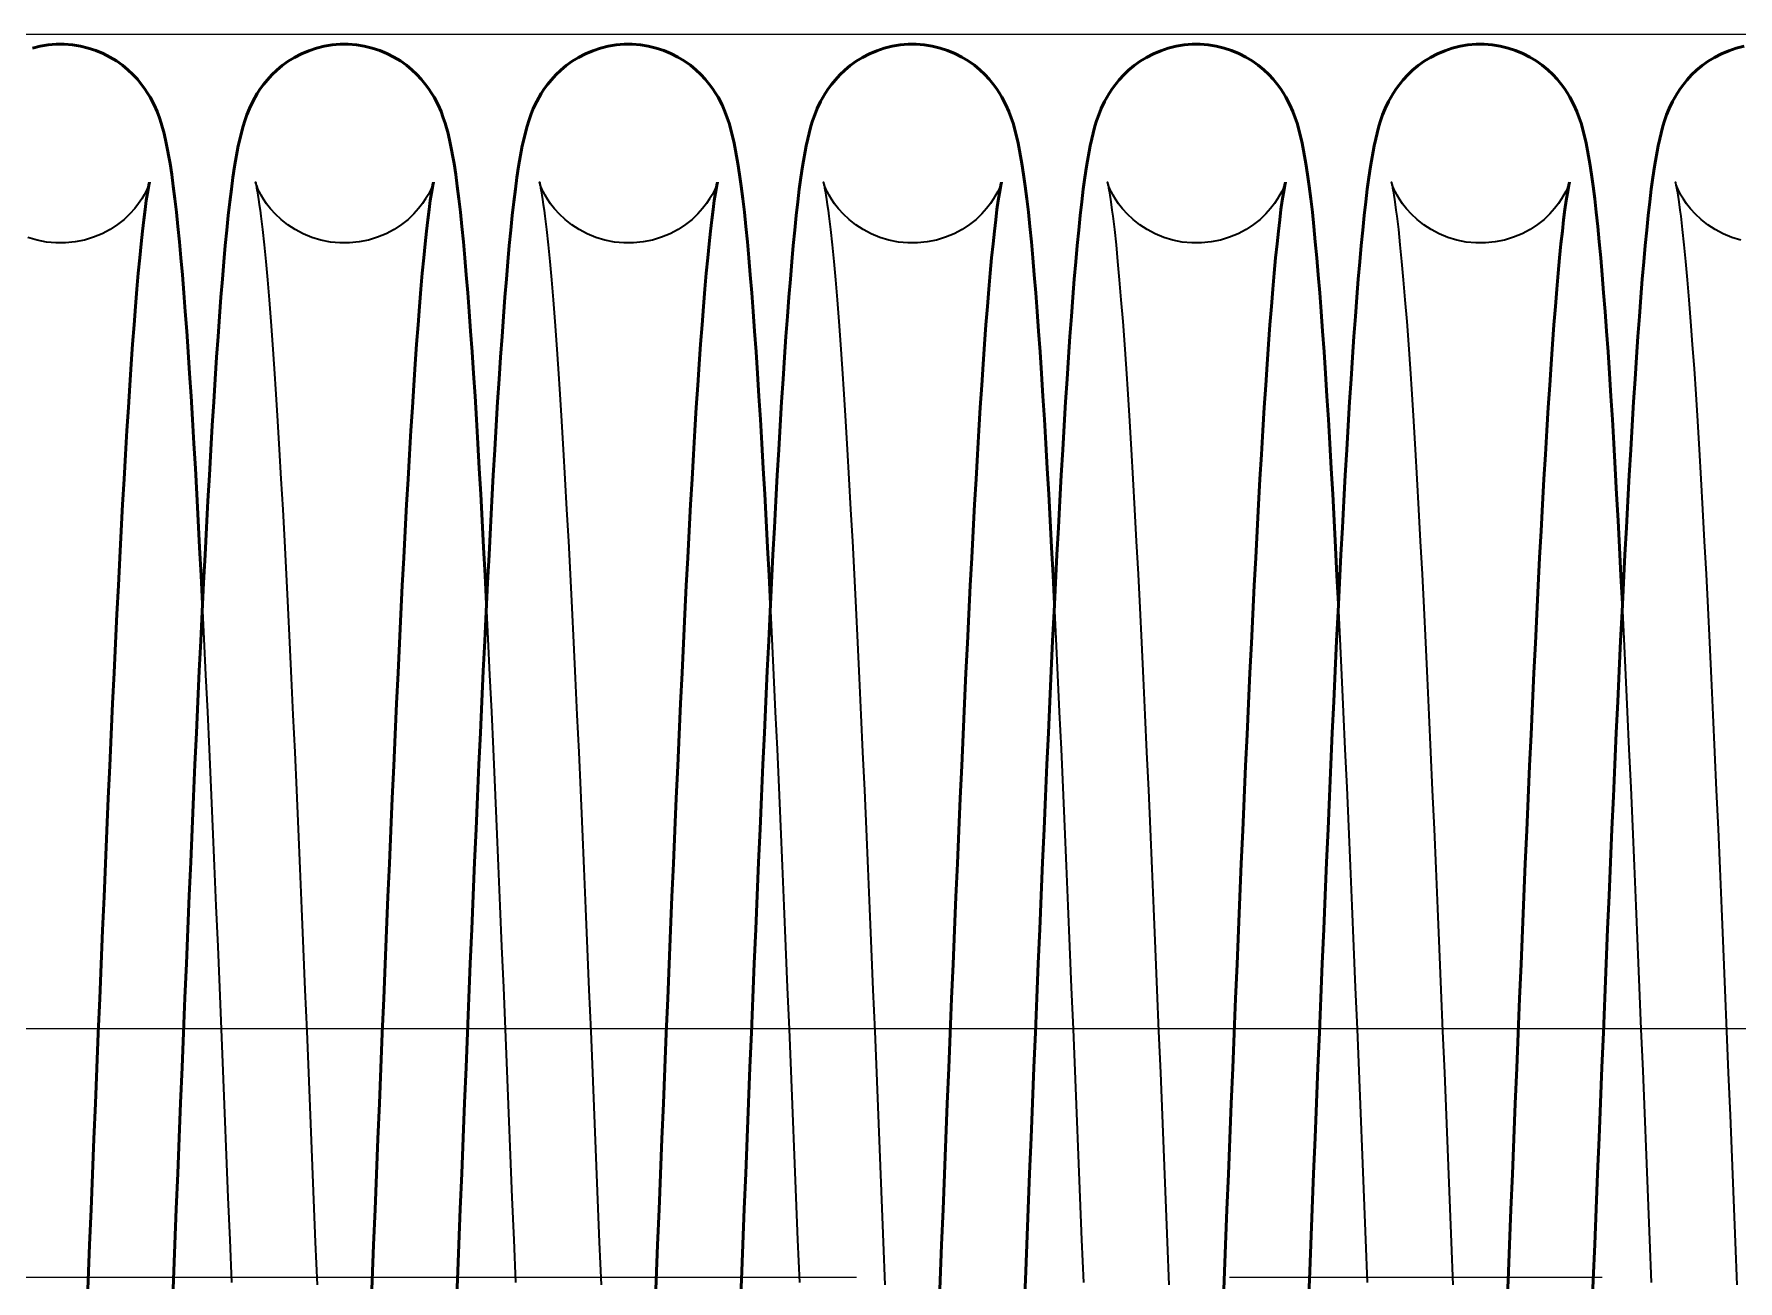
# Model space of a CAD drawing. Header units: millimetres. Extents: x 1448 to 104164, y -19509 to -89.
# Drawn here: x 4182.7 to 4251.2, y -1763.6 to -1713.4 of the extents above; entities that cross this region are included whole.
import ezdxf

# ---------------------------------------------------------------- set-up
doc = ezdxf.new("R2010")
doc.units = ezdxf.units.MM
doc.header["$LTSCALE"] = 60
doc.header["$MEASUREMENT"] = 0
doc.linetypes.add('CENTER', pattern=[2, 1.25, -0.25, 0.25, -0.25])
doc.layers.get('0').update_dxf_attribs({"linetype": 'CONTINUOUS'})
doc.layers.add('cen', color=14, linetype='CONTINUOUS')
doc.layers.add('가려진 것(ISO)', color=7, linetype='CONTINUOUS', lineweight=35)
doc.layers.add('가시적인 것(ISO)', color=7, linetype='CONTINUOUS', lineweight=50)

# ---------------------------------------------------------------- blocks, each defined once
blk = doc.blocks.new('토션스프링1234567')
at = {"layer": '가려진 것(ISO)', "flags": 128}
for points in [[(21463052.582, -50952963.042), (21463052.946, -50952962.933), (21463053.293, -50952962.79), (21463053.618, -50952962.618), (21463053.916, -50952962.424), (21463054.181, -50952962.215), (21463054.413, -50952961.997), (21463054.609, -50952961.781), (21463054.769, -50952961.577), (21463054.894, -50952961.391), (21463054.991, -50952961.228), (21463055.064, -50952961.09), (21463055.117, -50952960.978), (21463055.156, -50952960.888), (21463055.182, -50952960.819), (21463055.2, -50952960.769), (21463055.218, -50952960.715), (21463055.218, -50952960.714), (21463055.209, -50952960.754), (21463055.192, -50952960.829), (21463055.171, -50952960.936), (21463055.146, -50952961.07), (21463055.12, -50952961.228), (21463055.092, -50952961.408), (21463055.063, -50952961.61), (21463055.033, -50952961.832), (21463055.001, -50952962.074), (21463054.937, -50952962.615), (21463054.872, -50952963.225), (21463054.805, -50952963.901), (21463054.738, -50952964.643), (21463054.671, -50952965.447), (21463054.603, -50952966.312), (21463054.535, -50952967.234), (21463054.466, -50952968.211), (21463054.398, -50952969.239), (21463054.329, -50952970.323), (21463054.26, -50952971.459), (21463054.191, -50952972.645), (21463054.122, -50952973.878), (21463054.053, -50952975.155), (21463053.984, -50952976.474), (21463053.915, -50952977.832), (21463053.847, -50952979.225), (21463053.778, -50952980.658), (21463053.709, -50952982.129), (21463053.639, -50952983.633), (21463053.57, -50952985.169), (21463053.501, -50952986.732), (21463053.432, -50952988.319), (21463053.363, -50952989.926), (21463053.294, -50952991.551), (21463053.225, -50952993.196), (21463053.156, -50952994.86), (21463053.087, -50952996.54), (21463053.017, -50952998.233), (21463052.948, -50952999.935), (21463052.879, -50953001.642), (21463052.81, -50953003.351), (21463052.741, -50953005.058)], [(21463059.478, -50952960.709), (21463059.485, -50952960.734), (21463059.513, -50952960.816), (21463059.54, -50952960.885), (21463059.577, -50952960.974), (21463059.63, -50952961.086), (21463059.702, -50952961.222), (21463059.797, -50952961.383), (21463059.922, -50952961.568), (21463060.08, -50952961.771), (21463060.274, -50952961.987), (21463060.504, -50952962.205), (21463060.768, -50952962.415), (21463061.063, -50952962.609), (21463061.387, -50952962.782), (21463061.732, -50952962.926), (21463062.096, -50952963.038), (21463062.474, -50952963.114), (21463062.859, -50952963.154), (21463063.246, -50952963.155), (21463063.632, -50952963.117), (21463064.01, -50952963.042), (21463064.375, -50952962.933), (21463064.722, -50952962.79), (21463065.047, -50952962.618), (21463065.345, -50952962.424), (21463065.61, -50952962.215), (21463065.841, -50952961.997), (21463066.038, -50952961.781), (21463066.197, -50952961.577), (21463066.323, -50952961.391), (21463066.42, -50952961.228), (21463066.493, -50952961.09), (21463066.546, -50952960.978), (21463066.584, -50952960.888), (21463066.611, -50952960.819), (21463066.629, -50952960.769), (21463066.646, -50952960.715), (21463066.647, -50952960.714), (21463066.637, -50952960.754), (21463066.621, -50952960.829), (21463066.6, -50952960.936), (21463066.575, -50952961.07), (21463066.548, -50952961.228), (21463066.521, -50952961.408), (21463066.491, -50952961.61), (21463066.461, -50952961.832), (21463066.43, -50952962.074), (21463066.366, -50952962.615), (21463066.3, -50952963.225), (21463066.234, -50952963.901), (21463066.167, -50952964.643), (21463066.099, -50952965.447), (21463066.031, -50952966.312), (21463065.963, -50952967.234), (21463065.895, -50952968.211), (21463065.826, -50952969.239), (21463065.758, -50952970.323), (21463065.689, -50952971.459), (21463065.62, -50952972.645), (21463065.551, -50952973.878), (21463065.482, -50952975.155), (21463065.413, -50952976.474), (21463065.344, -50952977.832), (21463065.275, -50952979.225), (21463065.206, -50952980.658), (21463065.137, -50952982.129), (21463065.068, -50952983.633), (21463064.999, -50952985.169), (21463064.93, -50952986.732), (21463064.86, -50952988.319), (21463064.791, -50952989.926), (21463064.722, -50952991.551), (21463064.653, -50952993.196), (21463064.584, -50952994.86), (21463064.515, -50952996.54), (21463064.446, -50952998.233), (21463064.377, -50952999.935), (21463064.307, -50953001.642), (21463064.238, -50953003.351), (21463064.169, -50953005.058)], [(21463070.906, -50952960.709), (21463070.913, -50952960.734), (21463070.942, -50952960.816), (21463070.968, -50952960.885), (21463071.005, -50952960.974), (21463071.058, -50952961.086), (21463071.13, -50952961.222), (21463071.226, -50952961.383), (21463071.351, -50952961.568), (21463071.508, -50952961.771), (21463071.702, -50952961.987), (21463071.933, -50952962.205), (21463072.196, -50952962.415), (21463072.492, -50952962.609), (21463072.815, -50952962.782), (21463073.161, -50952962.926), (21463073.525, -50952963.038), (21463073.903, -50952963.114), (21463074.288, -50952963.154), (21463074.675, -50952963.155), (21463075.06, -50952963.117), (21463075.439, -50952963.042), (21463075.803, -50952962.933), (21463076.15, -50952962.79), (21463076.476, -50952962.618), (21463076.773, -50952962.424), (21463077.038, -50952962.215), (21463077.27, -50952961.997), (21463077.466, -50952961.781), (21463077.626, -50952961.577), (21463077.752, -50952961.391), (21463077.849, -50952961.228), (21463077.921, -50952961.09), (21463077.975, -50952960.978), (21463078.013, -50952960.888), (21463078.039, -50952960.819), (21463078.058, -50952960.769), (21463078.075, -50952960.715), (21463078.075, -50952960.714), (21463078.066, -50952960.754), (21463078.05, -50952960.829), (21463078.028, -50952960.936), (21463078.003, -50952961.07), (21463077.977, -50952961.228), (21463077.949, -50952961.408), (21463077.92, -50952961.61), (21463077.89, -50952961.832), (21463077.858, -50952962.074), (21463077.794, -50952962.615), (21463077.729, -50952963.225), (21463077.663, -50952963.901), (21463077.596, -50952964.643), (21463077.528, -50952965.447), (21463077.46, -50952966.312), (21463077.392, -50952967.234), (21463077.323, -50952968.211), (21463077.255, -50952969.239), (21463077.186, -50952970.323), (21463077.118, -50952971.459), (21463077.049, -50952972.645), (21463076.98, -50952973.878), (21463076.911, -50952975.155), (21463076.842, -50952976.474), (21463076.773, -50952977.832), (21463076.704, -50952979.225), (21463076.635, -50952980.658), (21463076.566, -50952982.129), (21463076.497, -50952983.633), (21463076.427, -50952985.169), (21463076.358, -50952986.732), (21463076.289, -50952988.319), (21463076.22, -50952989.926), (21463076.151, -50952991.551), (21463076.082, -50952993.196), (21463076.013, -50952994.86), (21463075.944, -50952996.54), (21463075.874, -50952998.233), (21463075.805, -50952999.935), (21463075.736, -50953001.642), (21463075.667, -50953003.351), (21463075.598, -50953005.058)], [(21463082.335, -50952960.709), (21463082.342, -50952960.734), (21463082.371, -50952960.816), (21463082.397, -50952960.885), (21463082.434, -50952960.974), (21463082.487, -50952961.086), (21463082.559, -50952961.222), (21463082.655, -50952961.383), (21463082.779, -50952961.568), (21463082.937, -50952961.771), (21463083.131, -50952961.987), (21463083.361, -50952962.205), (21463083.625, -50952962.415), (21463083.92, -50952962.609), (21463084.244, -50952962.782), (21463084.589, -50952962.926), (21463084.953, -50952963.038), (21463085.331, -50952963.114), (21463085.716, -50952963.154), (21463086.103, -50952963.155), (21463086.489, -50952963.117), (21463086.867, -50952963.042), (21463087.232, -50952962.933), (21463087.579, -50952962.79), (21463087.904, -50952962.618), (21463088.202, -50952962.424), (21463088.467, -50952962.215), (21463088.699, -50952961.997), (21463088.895, -50952961.781), (21463089.054, -50952961.577), (21463089.18, -50952961.391), (21463089.277, -50952961.228), (21463089.35, -50952961.09), (21463089.403, -50952960.978), (21463089.441, -50952960.888), (21463089.468, -50952960.819), (21463089.486, -50952960.769), (21463089.503, -50952960.715), (21463089.504, -50952960.714), (21463089.494, -50952960.754), (21463089.478, -50952960.829), (21463089.457, -50952960.936), (21463089.432, -50952961.07), (21463089.406, -50952961.228), (21463089.378, -50952961.408), (21463089.348, -50952961.61), (21463089.318, -50952961.832), (21463089.287, -50952962.074), (21463089.223, -50952962.615), (21463089.157, -50952963.225), (21463089.091, -50952963.901), (21463089.024, -50952964.643), (21463088.957, -50952965.447), (21463088.889, -50952966.312), (21463088.82, -50952967.234), (21463088.752, -50952968.211), (21463088.683, -50952969.239), (21463088.615, -50952970.323), (21463088.546, -50952971.459), (21463088.477, -50952972.645), (21463088.408, -50952973.878), (21463088.339, -50952975.155), (21463088.27, -50952976.474), (21463088.201, -50952977.832), (21463088.132, -50952979.225), (21463088.063, -50952980.658), (21463087.994, -50952982.129), (21463087.925, -50952983.633), (21463087.856, -50952985.169), (21463087.787, -50952986.732), (21463087.717, -50952988.319), (21463087.648, -50952989.926), (21463087.58, -50952991.551), (21463087.511, -50952993.196), (21463087.441, -50952994.86), (21463087.372, -50952996.54), (21463087.303, -50952998.233), (21463087.234, -50952999.935), (21463087.165, -50953001.642), (21463087.095, -50953003.351), (21463087.026, -50953005.058)], [(21463093.763, -50952960.709), (21463093.77, -50952960.734), (21463093.799, -50952960.816), (21463093.825, -50952960.885), (21463093.863, -50952960.974), (21463093.915, -50952961.086), (21463093.988, -50952961.222), (21463094.083, -50952961.383), (21463094.208, -50952961.568), (21463094.365, -50952961.771), (21463094.559, -50952961.987), (21463094.79, -50952962.205), (21463095.053, -50952962.415), (21463095.349, -50952962.609), (21463095.673, -50952962.782), (21463096.018, -50952962.926), (21463096.382, -50952963.038), (21463096.76, -50952963.114), (21463097.145, -50952963.154), (21463097.532, -50952963.155), (21463097.918, -50952963.117), (21463098.296, -50952963.042), (21463098.66, -50952962.933), (21463099.007, -50952962.79), (21463099.333, -50952962.618), (21463099.63, -50952962.424), (21463099.895, -50952962.215), (21463100.127, -50952961.997), (21463100.323, -50952961.781), (21463100.483, -50952961.577), (21463100.609, -50952961.391), (21463100.706, -50952961.228), (21463100.778, -50952961.09), (21463100.832, -50952960.978), (21463100.87, -50952960.888), (21463100.897, -50952960.819), (21463100.915, -50952960.769), (21463100.932, -50952960.715), (21463100.932, -50952960.714), (21463100.923, -50952960.754), (21463100.907, -50952960.829), (21463100.885, -50952960.936), (21463100.861, -50952961.07), (21463100.834, -50952961.228), (21463100.806, -50952961.408), (21463100.777, -50952961.61), (21463100.747, -50952961.832), (21463100.716, -50952962.074), (21463100.651, -50952962.615), (21463100.586, -50952963.225), (21463100.52, -50952963.901), (21463100.453, -50952964.643), (21463100.385, -50952965.447), (21463100.317, -50952966.312), (21463100.249, -50952967.234), (21463100.18, -50952968.211), (21463100.112, -50952969.239), (21463100.043, -50952970.323), (21463099.975, -50952971.459), (21463099.906, -50952972.645), (21463099.837, -50952973.878), (21463099.768, -50952975.155), (21463099.699, -50952976.474), (21463099.63, -50952977.832), (21463099.561, -50952979.225), (21463099.492, -50952980.658), (21463099.423, -50952982.129), (21463099.354, -50952983.633), (21463099.284, -50952985.169), (21463099.215, -50952986.732), (21463099.146, -50952988.319), (21463099.077, -50952989.926), (21463099.008, -50952991.551), (21463098.939, -50952993.196), (21463098.87, -50952994.86), (21463098.801, -50952996.54), (21463098.732, -50952998.233), (21463098.662, -50952999.935), (21463098.593, -50953001.642), (21463098.524, -50953003.351), (21463098.455, -50953005.058)], [(21463105.192, -50952960.709), (21463105.199, -50952960.734), (21463105.228, -50952960.816), (21463105.254, -50952960.885), (21463105.291, -50952960.974), (21463105.344, -50952961.086), (21463105.416, -50952961.222), (21463105.512, -50952961.383), (21463105.636, -50952961.568), (21463105.794, -50952961.771), (21463105.988, -50952961.987), (21463106.218, -50952962.205), (21463106.482, -50952962.415), (21463106.778, -50952962.609), (21463107.101, -50952962.782), (21463107.447, -50952962.926), (21463107.811, -50952963.038), (21463108.188, -50952963.114), (21463108.573, -50952963.154), (21463108.96, -50952963.155), (21463109.346, -50952963.117), (21463109.725, -50952963.042), (21463110.089, -50952962.933), (21463110.436, -50952962.79), (21463110.761, -50952962.618), (21463111.059, -50952962.424), (21463111.324, -50952962.215), (21463111.556, -50952961.997), (21463111.752, -50952961.781), (21463111.911, -50952961.577), (21463112.037, -50952961.391), (21463112.134, -50952961.228), (21463112.207, -50952961.09), (21463112.26, -50952960.978), (21463112.298, -50952960.888), (21463112.325, -50952960.819), (21463112.343, -50952960.769), (21463112.36, -50952960.715), (21463112.361, -50952960.714), (21463112.352, -50952960.754), (21463112.335, -50952960.829), (21463112.314, -50952960.936), (21463112.289, -50952961.07), (21463112.263, -50952961.228), (21463112.235, -50952961.408), (21463112.206, -50952961.61), (21463112.175, -50952961.832), (21463112.144, -50952962.074), (21463112.08, -50952962.615), (21463112.014, -50952963.225), (21463111.948, -50952963.901), (21463111.881, -50952964.643), (21463111.814, -50952965.447), (21463111.746, -50952966.312), (21463111.677, -50952967.234), (21463111.609, -50952968.211), (21463111.541, -50952969.239), (21463111.472, -50952970.323), (21463111.403, -50952971.459), (21463111.334, -50952972.645), (21463111.265, -50952973.878), (21463111.196, -50952975.155), (21463111.127, -50952976.474), (21463111.058, -50952977.832), (21463110.989, -50952979.225), (21463110.921, -50952980.658), (21463110.852, -50952982.129), (21463110.782, -50952983.633), (21463110.713, -50952985.169), (21463110.644, -50952986.732), (21463110.575, -50952988.319), (21463110.506, -50952989.926), (21463110.437, -50952991.551), (21463110.368, -50952993.196), (21463110.299, -50952994.86), (21463110.229, -50952996.54), (21463110.16, -50952998.233), (21463110.091, -50952999.935), (21463110.022, -50953001.642), (21463109.953, -50953003.351), (21463109.884, -50953005.058)], [(21463116.62, -50952960.709), (21463116.628, -50952960.734), (21463116.656, -50952960.816), (21463116.682, -50952960.885), (21463116.72, -50952960.974), (21463116.773, -50952961.086), (21463116.845, -50952961.222), (21463116.94, -50952961.383), (21463117.065, -50952961.568), (21463117.222, -50952961.771), (21463117.417, -50952961.987), (21463117.647, -50952962.205), (21463117.911, -50952962.415), (21463118.206, -50952962.609), (21463118.53, -50952962.782), (21463118.875, -50952962.926), (21463119.239, -50952963.038), (21463119.617, -50952963.114), (21463120.002, -50952963.154), (21463120.389, -50952963.155), (21463120.775, -50952963.117), (21463121.153, -50952963.042), (21463121.517, -50952962.933)], [(21463056.173, -50953004.967), (21463056.242, -50953003.26), (21463056.311, -50953001.557), (21463056.38, -50952999.854), (21463056.449, -50952998.153), (21463056.518, -50952996.459), (21463056.588, -50952994.776), (21463056.657, -50952993.106), (21463056.726, -50952991.453), (21463056.795, -50952989.821), (21463056.864, -50952988.213), (21463056.933, -50952986.627), (21463057.002, -50952985.062), (21463057.071, -50952983.522), (21463057.141, -50952982.01), (21463057.21, -50952980.53), (21463057.279, -50952979.083), (21463057.348, -50952977.675)], [(21463067.601, -50953004.967), (21463067.67, -50953003.26), (21463067.739, -50953001.557), (21463067.808, -50952999.854), (21463067.878, -50952998.153), (21463067.947, -50952996.459), (21463068.016, -50952994.776), (21463068.085, -50952993.106), (21463068.155, -50952991.453), (21463068.224, -50952989.821), (21463068.293, -50952988.213), (21463068.362, -50952986.627), (21463068.431, -50952985.062), (21463068.5, -50952983.522), (21463068.569, -50952982.01), (21463068.639, -50952980.53), (21463068.708, -50952979.083), (21463068.777, -50952977.675)], [(21463079.03, -50953004.967), (21463079.099, -50953003.26), (21463079.168, -50953001.557), (21463079.237, -50952999.854), (21463079.306, -50952998.153), (21463079.375, -50952996.459), (21463079.445, -50952994.776), (21463079.514, -50952993.106), (21463079.583, -50952991.453), (21463079.652, -50952989.821), (21463079.721, -50952988.213), (21463079.79, -50952986.627), (21463079.859, -50952985.062), (21463079.928, -50952983.522), (21463079.998, -50952982.01), (21463080.067, -50952980.53), (21463080.136, -50952979.083), (21463080.206, -50952977.675)], [(21463090.459, -50953004.967), (21463090.528, -50953003.26), (21463090.597, -50953001.557), (21463090.666, -50952999.854), (21463090.735, -50952998.153), (21463090.804, -50952996.459), (21463090.873, -50952994.776), (21463090.943, -50952993.106), (21463091.012, -50952991.453), (21463091.081, -50952989.821), (21463091.15, -50952988.213), (21463091.219, -50952986.627), (21463091.288, -50952985.062), (21463091.357, -50952983.522), (21463091.426, -50952982.01), (21463091.496, -50952980.53), (21463091.565, -50952979.083), (21463091.634, -50952977.675)], [(21463101.887, -50953004.967), (21463101.956, -50953003.26), (21463102.025, -50953001.557), (21463102.094, -50952999.854), (21463102.163, -50952998.153), (21463102.233, -50952996.459), (21463102.302, -50952994.776), (21463102.371, -50952993.106), (21463102.44, -50952991.453), (21463102.509, -50952989.821), (21463102.578, -50952988.213), (21463102.647, -50952986.627), (21463102.716, -50952985.062), (21463102.786, -50952983.522), (21463102.855, -50952982.01), (21463102.924, -50952980.53), (21463102.994, -50952979.083), (21463103.063, -50952977.675)], [(21463113.316, -50953004.967), (21463113.385, -50953003.26), (21463113.454, -50953001.557), (21463113.523, -50952999.854), (21463113.592, -50952998.153), (21463113.661, -50952996.459), (21463113.73, -50952994.776), (21463113.8, -50952993.106), (21463113.869, -50952991.453), (21463113.938, -50952989.821), (21463114.007, -50952988.213), (21463114.076, -50952986.627), (21463114.145, -50952985.062), (21463114.214, -50952983.522), (21463114.284, -50952982.01), (21463114.353, -50952980.53), (21463114.422, -50952979.083), (21463114.491, -50952977.675)]]:
    blk.add_lwpolyline(points, dxfattribs=at)
at = {"layer": '가시적인 것(ISO)', "flags": 128}
for points in [[(21463052.455, -50952955.243), (21463052.768, -50952955.321), (21463053.072, -50952955.422), (21463053.365, -50952955.546), (21463053.641, -50952955.688), (21463053.901, -50952955.848), (21463054.141, -50952956.022), (21463054.362, -50952956.206), (21463054.562, -50952956.396), (21463054.738, -50952956.587), (21463054.893, -50952956.776), (21463055.028, -50952956.961), (21463055.144, -50952957.138), (21463055.329, -50952957.463), (21463055.466, -50952957.751), (21463055.569, -50952958.006), (21463055.652, -50952958.238), (21463055.719, -50952958.453), (21463055.915, -50952959.252), (21463056.062, -50952960.076), (21463056.126, -50952960.519), (21463056.188, -50952960.993), (21463056.25, -50952961.504), (21463056.311, -50952962.053), (21463056.372, -50952962.637), (21463056.431, -50952963.259), (21463056.491, -50952963.916), (21463056.55, -50952964.61), (21463056.608, -50952965.341), (21463056.666, -50952966.107), (21463056.725, -50952966.912), (21463056.783, -50952967.754), (21463056.841, -50952968.633), (21463056.9, -50952969.547), (21463056.958, -50952970.496), (21463057.016, -50952971.477), (21463057.074, -50952972.49), (21463057.132, -50952973.532), (21463057.19, -50952974.604), (21463057.248, -50952975.703), (21463057.306, -50952976.828), (21463057.364, -50952977.979), (21463057.421, -50952979.16), (21463057.479, -50952980.367), (21463057.537, -50952981.599), (21463057.595, -50952982.854), (21463057.653, -50952984.13), (21463057.711, -50952985.425), (21463057.769, -50952986.737), (21463057.827, -50952988.065), (21463057.884, -50952989.407), (21463057.942, -50952990.762), (21463057.999, -50952992.132), (21463058.057, -50952993.517), (21463058.115, -50952994.914), (21463058.173, -50952996.321), (21463058.231, -50952997.736), (21463058.289, -50952999.157), (21463058.347, -50953000.582), (21463058.404, -50953002.009), (21463058.462, -50953003.435), (21463058.52, -50953004.859), (21463058.577, -50953006.284)], [(21463057.348, -50952977.675), (21463057.406, -50952976.528), (21463057.464, -50952975.411), (21463057.522, -50952974.321), (21463057.58, -50952973.258), (21463057.638, -50952972.225), (21463057.696, -50952971.222), (21463057.754, -50952970.25), (21463057.812, -50952969.312), (21463057.87, -50952968.407), (21463057.928, -50952967.539), (21463057.987, -50952966.707), (21463058.045, -50952965.913), (21463058.103, -50952965.157), (21463058.161, -50952964.437), (21463058.219, -50952963.754), (21463058.278, -50952963.107), (21463058.338, -50952962.495), (21463058.399, -50952961.919), (21463058.461, -50952961.376), (21463058.524, -50952960.868), (21463058.59, -50952960.394), (21463058.657, -50952959.952), (21463058.806, -50952959.142), (21463058.898, -50952958.749), (21463059.012, -50952958.34), (21463059.087, -50952958.116), (21463059.18, -50952957.873), (21463059.299, -50952957.6), (21463059.46, -50952957.291), (21463059.561, -50952957.124), (21463059.679, -50952956.947), (21463059.815, -50952956.762), (21463059.972, -50952956.572), (21463060.15, -50952956.38), (21463060.35, -50952956.191), (21463060.573, -50952956.008), (21463060.816, -50952955.835), (21463061.077, -50952955.676), (21463061.355, -50952955.535), (21463061.647, -50952955.414), (21463061.952, -50952955.314), (21463062.267, -50952955.238), (21463062.587, -50952955.187), (21463062.912, -50952955.162), (21463063.238, -50952955.163), (21463063.564, -50952955.19), (21463063.884, -50952955.243), (21463064.197, -50952955.321), (21463064.501, -50952955.422), (21463064.793, -50952955.546), (21463065.07, -50952955.688), (21463065.329, -50952955.848), (21463065.57, -50952956.022), (21463065.791, -50952956.206), (21463065.99, -50952956.396), (21463066.167, -50952956.587), (21463066.322, -50952956.776), (21463066.457, -50952956.961), (21463066.573, -50952957.138), (21463066.758, -50952957.463), (21463066.894, -50952957.751), (21463066.998, -50952958.006), (21463067.08, -50952958.238), (21463067.147, -50952958.453), (21463067.344, -50952959.252), (21463067.491, -50952960.076), (21463067.555, -50952960.519), (21463067.617, -50952960.993), (21463067.679, -50952961.504), (21463067.74, -50952962.053), (21463067.8, -50952962.637), (21463067.86, -50952963.259), (21463067.919, -50952963.916), (21463067.978, -50952964.61), (21463068.037, -50952965.341), (21463068.095, -50952966.107), (21463068.153, -50952966.912), (21463068.212, -50952967.754), (21463068.27, -50952968.633), (21463068.328, -50952969.547), (21463068.387, -50952970.496), (21463068.445, -50952971.477), (21463068.503, -50952972.49), (21463068.561, -50952973.532), (21463068.619, -50952974.604), (21463068.677, -50952975.703), (21463068.734, -50952976.828), (21463068.792, -50952977.979), (21463068.85, -50952979.16), (21463068.908, -50952980.367), (21463068.966, -50952981.599), (21463069.024, -50952982.854), (21463069.082, -50952984.13), (21463069.139, -50952985.425), (21463069.197, -50952986.737), (21463069.255, -50952988.065), (21463069.313, -50952989.407), (21463069.37, -50952990.762), (21463069.428, -50952992.132), (21463069.486, -50952993.517), (21463069.544, -50952994.914), (21463069.602, -50952996.321), (21463069.659, -50952997.736), (21463069.717, -50952999.157), (21463069.775, -50953000.582), (21463069.833, -50953002.009), (21463069.891, -50953003.435), (21463069.948, -50953004.859), (21463070.006, -50953006.284)], [(21463068.777, -50952977.675), (21463068.835, -50952976.528), (21463068.892, -50952975.411), (21463068.95, -50952974.321), (21463069.008, -50952973.258), (21463069.066, -50952972.225), (21463069.124, -50952971.222), (21463069.182, -50952970.25), (21463069.241, -50952969.312), (21463069.299, -50952968.407), (21463069.357, -50952967.539), (21463069.415, -50952966.707), (21463069.474, -50952965.913), (21463069.532, -50952965.157), (21463069.59, -50952964.437), (21463069.648, -50952963.754), (21463069.707, -50952963.107), (21463069.767, -50952962.495), (21463069.827, -50952961.919), (21463069.889, -50952961.376), (21463069.953, -50952960.868), (21463070.018, -50952960.394), (21463070.086, -50952959.952), (21463070.235, -50952959.142), (21463070.326, -50952958.749), (21463070.441, -50952958.34), (21463070.516, -50952958.116), (21463070.609, -50952957.873), (21463070.728, -50952957.6), (21463070.889, -50952957.291), (21463070.99, -50952957.124), (21463071.107, -50952956.947), (21463071.244, -50952956.762), (21463071.401, -50952956.572), (21463071.579, -50952956.38), (21463071.779, -50952956.191), (21463072.002, -50952956.008), (21463072.245, -50952955.835), (21463072.506, -50952955.676), (21463072.783, -50952955.535), (21463073.076, -50952955.414), (21463073.381, -50952955.314), (21463073.695, -50952955.238), (21463074.015, -50952955.187), (21463074.34, -50952955.162), (21463074.667, -50952955.163), (21463074.992, -50952955.19), (21463075.312, -50952955.243), (21463075.625, -50952955.321), (21463075.929, -50952955.422), (21463076.222, -50952955.546), (21463076.499, -50952955.688), (21463076.758, -50952955.848), (21463076.999, -50952956.022), (21463077.22, -50952956.206), (21463077.419, -50952956.396), (21463077.595, -50952956.587), (21463077.75, -50952956.776), (21463077.885, -50952956.961), (21463078.002, -50952957.138), (21463078.186, -50952957.463), (21463078.323, -50952957.751), (21463078.426, -50952958.006), (21463078.509, -50952958.238), (21463078.576, -50952958.453), (21463078.772, -50952959.252), (21463078.919, -50952960.076), (21463078.983, -50952960.519), (21463079.045, -50952960.993), (21463079.107, -50952961.504), (21463079.168, -50952962.053), (21463079.229, -50952962.637), (21463079.289, -50952963.259), (21463079.348, -50952963.916), (21463079.407, -50952964.61), (21463079.465, -50952965.341), (21463079.524, -50952966.107), (21463079.582, -50952966.912), (21463079.64, -50952967.754), (21463079.699, -50952968.633), (21463079.757, -50952969.547), (21463079.815, -50952970.496), (21463079.873, -50952971.477), (21463079.931, -50952972.49), (21463079.99, -50952973.532), (21463080.047, -50952974.604), (21463080.105, -50952975.703), (21463080.163, -50952976.828), (21463080.221, -50952977.979), (21463080.278, -50952979.16), (21463080.336, -50952980.367), (21463080.394, -50952981.599), (21463080.452, -50952982.854), (21463080.51, -50952984.13), (21463080.568, -50952985.425), (21463080.626, -50952986.737), (21463080.684, -50952988.065), (21463080.741, -50952989.407), (21463080.799, -50952990.762), (21463080.857, -50952992.132), (21463080.914, -50952993.517), (21463080.972, -50952994.914), (21463081.03, -50952996.321), (21463081.088, -50952997.736), (21463081.146, -50952999.157), (21463081.204, -50953000.582), (21463081.261, -50953002.009), (21463081.319, -50953003.435), (21463081.377, -50953004.859), (21463081.434, -50953006.284)], [(21463080.206, -50952977.675), (21463080.263, -50952976.528), (21463080.321, -50952975.411), (21463080.379, -50952974.321), (21463080.437, -50952973.258), (21463080.495, -50952972.225), (21463080.553, -50952971.222), (21463080.611, -50952970.25), (21463080.669, -50952969.312), (21463080.727, -50952968.407), (21463080.786, -50952967.539), (21463080.844, -50952966.707), (21463080.902, -50952965.913), (21463080.96, -50952965.157), (21463081.018, -50952964.437), (21463081.077, -50952963.754), (21463081.135, -50952963.107), (21463081.195, -50952962.495), (21463081.256, -50952961.919), (21463081.318, -50952961.376), (21463081.381, -50952960.868), (21463081.447, -50952960.394), (21463081.514, -50952959.952), (21463081.664, -50952959.142), (21463081.755, -50952958.749), (21463081.869, -50952958.34), (21463081.944, -50952958.116), (21463082.037, -50952957.873), (21463082.157, -50952957.6), (21463082.317, -50952957.291), (21463082.418, -50952957.124), (21463082.536, -50952956.947), (21463082.672, -50952956.762), (21463082.829, -50952956.572), (21463083.007, -50952956.38), (21463083.207, -50952956.191), (21463083.43, -50952956.008), (21463083.673, -50952955.835), (21463083.934, -50952955.676), (21463084.212, -50952955.535), (21463084.504, -50952955.414), (21463084.81, -50952955.314), (21463085.124, -50952955.238), (21463085.444, -50952955.187), (21463085.769, -50952955.162), (21463086.096, -50952955.163), (21463086.421, -50952955.19), (21463086.741, -50952955.243), (21463087.054, -50952955.321), (21463087.358, -50952955.422), (21463087.65, -50952955.546), (21463087.927, -50952955.688), (21463088.186, -50952955.848), (21463088.427, -50952956.022), (21463088.648, -50952956.206), (21463088.848, -50952956.396), (21463089.024, -50952956.587), (21463089.179, -50952956.776), (21463089.314, -50952956.961), (21463089.43, -50952957.138), (21463089.615, -50952957.463), (21463089.751, -50952957.751), (21463089.855, -50952958.006), (21463089.937, -50952958.238), (21463090.004, -50952958.453), (21463090.201, -50952959.252), (21463090.348, -50952960.076), (21463090.412, -50952960.519), (21463090.474, -50952960.993), (21463090.536, -50952961.504), (21463090.597, -50952962.053), (21463090.657, -50952962.637), (21463090.717, -50952963.259), (21463090.776, -50952963.916), (21463090.835, -50952964.61), (21463090.894, -50952965.341), (21463090.952, -50952966.107), (21463091.01, -50952966.912), (21463091.069, -50952967.754), (21463091.127, -50952968.633), (21463091.185, -50952969.547), (21463091.244, -50952970.496), (21463091.302, -50952971.477), (21463091.36, -50952972.49), (21463091.418, -50952973.532), (21463091.476, -50952974.604), (21463091.534, -50952975.703), (21463091.592, -50952976.828), (21463091.649, -50952977.979), (21463091.707, -50952979.16), (21463091.765, -50952980.367), (21463091.823, -50952981.599), (21463091.881, -50952982.854), (21463091.939, -50952984.13), (21463091.997, -50952985.425), (21463092.054, -50952986.737), (21463092.112, -50952988.065), (21463092.17, -50952989.407), (21463092.227, -50952990.762), (21463092.285, -50952992.132), (21463092.343, -50952993.517), (21463092.401, -50952994.914), (21463092.459, -50952996.321), (21463092.517, -50952997.736), (21463092.574, -50952999.157), (21463092.632, -50953000.582), (21463092.69, -50953002.009), (21463092.748, -50953003.435), (21463092.805, -50953004.859), (21463092.863, -50953006.284)], [(21463091.634, -50952977.675), (21463091.692, -50952976.528), (21463091.75, -50952975.411), (21463091.807, -50952974.321), (21463091.865, -50952973.258), (21463091.923, -50952972.225), (21463091.981, -50952971.222), (21463092.039, -50952970.25), (21463092.098, -50952969.312), (21463092.156, -50952968.407), (21463092.214, -50952967.539), (21463092.272, -50952966.707), (21463092.331, -50952965.913), (21463092.389, -50952965.157), (21463092.447, -50952964.437), (21463092.505, -50952963.754), (21463092.564, -50952963.107), (21463092.624, -50952962.495), (21463092.684, -50952961.919), (21463092.746, -50952961.376), (21463092.81, -50952960.868), (21463092.875, -50952960.394), (21463092.943, -50952959.952), (21463093.092, -50952959.142), (21463093.184, -50952958.749), (21463093.298, -50952958.34), (21463093.373, -50952958.116), (21463093.466, -50952957.873), (21463093.585, -50952957.6), (21463093.746, -50952957.291), (21463093.847, -50952957.124), (21463093.964, -50952956.947), (21463094.101, -50952956.762), (21463094.258, -50952956.572), (21463094.436, -50952956.38), (21463094.636, -50952956.191), (21463094.859, -50952956.008), (21463095.102, -50952955.835), (21463095.363, -50952955.676), (21463095.64, -50952955.535), (21463095.933, -50952955.414), (21463096.238, -50952955.314), (21463096.552, -50952955.238), (21463096.872, -50952955.187), (21463097.197, -50952955.162), (21463097.524, -50952955.163), (21463097.849, -50952955.19), (21463098.169, -50952955.243), (21463098.482, -50952955.321), (21463098.787, -50952955.422), (21463099.079, -50952955.546), (21463099.356, -50952955.688), (21463099.615, -50952955.848), (21463099.856, -50952956.022), (21463100.077, -50952956.206), (21463100.276, -50952956.396), (21463100.453, -50952956.587), (21463100.607, -50952956.776), (21463100.742, -50952956.961), (21463100.859, -50952957.138), (21463101.043, -50952957.463), (21463101.18, -50952957.751), (21463101.283, -50952958.006), (21463101.366, -50952958.238), (21463101.433, -50952958.453), (21463101.629, -50952959.252), (21463101.777, -50952960.076), (21463101.841, -50952960.519), (21463101.902, -50952960.993), (21463101.964, -50952961.504), (21463102.026, -50952962.053), (21463102.086, -50952962.637), (21463102.146, -50952963.259), (21463102.205, -50952963.916), (21463102.264, -50952964.61), (21463102.322, -50952965.341), (21463102.381, -50952966.107), (21463102.439, -50952966.912), (21463102.497, -50952967.754), (21463102.556, -50952968.633), (21463102.614, -50952969.547), (21463102.672, -50952970.496), (21463102.73, -50952971.477), (21463102.789, -50952972.49), (21463102.847, -50952973.532), (21463102.905, -50952974.604), (21463102.962, -50952975.703), (21463103.02, -50952976.828), (21463103.078, -50952977.979), (21463103.136, -50952979.16), (21463103.193, -50952980.367), (21463103.251, -50952981.599), (21463103.309, -50952982.854), (21463103.367, -50952984.13), (21463103.425, -50952985.425), (21463103.483, -50952986.737), (21463103.541, -50952988.065), (21463103.598, -50952989.407), (21463103.656, -50952990.762), (21463103.714, -50952992.132), (21463103.771, -50952993.517), (21463103.829, -50952994.914), (21463103.887, -50952996.321), (21463103.945, -50952997.736), (21463104.003, -50952999.157), (21463104.061, -50953000.582), (21463104.119, -50953002.009), (21463104.176, -50953003.435), (21463104.234, -50953004.859), (21463104.292, -50953006.284)], [(21463103.063, -50952977.675), (21463103.12, -50952976.528), (21463103.178, -50952975.411), (21463103.236, -50952974.321), (21463103.294, -50952973.258), (21463103.352, -50952972.225), (21463103.41, -50952971.222), (21463103.468, -50952970.25), (21463103.526, -50952969.312), (21463103.585, -50952968.407), (21463103.643, -50952967.539), (21463103.701, -50952966.707), (21463103.759, -50952965.913), (21463103.817, -50952965.157), (21463103.875, -50952964.437), (21463103.934, -50952963.754), (21463103.993, -50952963.107), (21463104.052, -50952962.495), (21463104.113, -50952961.919), (21463104.175, -50952961.376), (21463104.239, -50952960.868), (21463104.304, -50952960.394), (21463104.371, -50952959.952), (21463104.521, -50952959.142), (21463104.612, -50952958.749), (21463104.726, -50952958.34), (21463104.801, -50952958.116), (21463104.894, -50952957.873), (21463105.014, -50952957.6), (21463105.175, -50952957.291), (21463105.276, -50952957.124), (21463105.393, -50952956.947), (21463105.529, -50952956.762), (21463105.686, -50952956.572), (21463105.864, -50952956.38), (21463106.065, -50952956.191), (21463106.287, -50952956.008), (21463106.53, -50952955.835), (21463106.791, -50952955.676), (21463107.069, -50952955.535), (21463107.362, -50952955.414), (21463107.667, -50952955.314), (21463107.981, -50952955.238), (21463108.301, -50952955.187), (21463108.626, -50952955.162), (21463108.953, -50952955.163), (21463109.278, -50952955.19), (21463109.598, -50952955.243), (21463109.911, -50952955.321), (21463110.215, -50952955.422), (21463110.507, -50952955.546), (21463110.784, -50952955.688), (21463111.043, -50952955.848), (21463111.284, -50952956.022), (21463111.505, -50952956.206), (21463111.705, -50952956.396), (21463111.881, -50952956.587), (21463112.036, -50952956.776), (21463112.171, -50952956.961), (21463112.287, -50952957.138), (21463112.472, -50952957.463), (21463112.608, -50952957.751), (21463112.712, -50952958.006), (21463112.795, -50952958.238), (21463112.862, -50952958.453), (21463113.058, -50952959.252), (21463113.205, -50952960.076), (21463113.269, -50952960.519), (21463113.331, -50952960.993), (21463113.393, -50952961.504), (21463113.454, -50952962.053), (21463113.515, -50952962.637), (21463113.574, -50952963.259), (21463113.634, -50952963.916), (21463113.692, -50952964.61), (21463113.751, -50952965.341), (21463113.809, -50952966.107), (21463113.868, -50952966.912), (21463113.926, -50952967.754), (21463113.984, -50952968.633), (21463114.043, -50952969.547), (21463114.101, -50952970.496), (21463114.159, -50952971.477), (21463114.217, -50952972.49), (21463114.275, -50952973.532), (21463114.333, -50952974.604), (21463114.391, -50952975.703), (21463114.449, -50952976.828), (21463114.506, -50952977.979), (21463114.564, -50952979.16), (21463114.622, -50952980.367), (21463114.68, -50952981.599), (21463114.738, -50952982.854), (21463114.796, -50952984.13), (21463114.854, -50952985.425), (21463114.912, -50952986.737), (21463114.969, -50952988.065), (21463115.027, -50952989.407), (21463115.085, -50952990.762), (21463115.142, -50952992.132), (21463115.2, -50952993.517), (21463115.258, -50952994.914), (21463115.316, -50952996.321), (21463115.374, -50952997.736), (21463115.432, -50952999.157), (21463115.489, -50953000.582), (21463115.547, -50953002.009), (21463115.605, -50953003.435), (21463115.662, -50953004.859), (21463115.72, -50953006.284)], [(21463114.491, -50952977.675), (21463114.549, -50952976.528), (21463114.607, -50952975.411), (21463114.664, -50952974.321), (21463114.722, -50952973.258), (21463114.78, -50952972.225), (21463114.838, -50952971.222), (21463114.897, -50952970.25), (21463114.955, -50952969.312), (21463115.013, -50952968.407), (21463115.071, -50952967.539), (21463115.13, -50952966.707), (21463115.188, -50952965.913), (21463115.246, -50952965.157), (21463115.304, -50952964.437), (21463115.362, -50952963.754), (21463115.421, -50952963.107), (21463115.481, -50952962.495), (21463115.542, -50952961.919), (21463115.604, -50952961.376), (21463115.667, -50952960.868), (21463115.733, -50952960.394), (21463115.8, -50952959.952), (21463115.949, -50952959.142), (21463116.041, -50952958.749), (21463116.155, -50952958.34), (21463116.23, -50952958.116), (21463116.323, -50952957.873), (21463116.442, -50952957.6), (21463116.603, -50952957.291), (21463116.704, -50952957.124), (21463116.821, -50952956.947), (21463116.958, -50952956.762), (21463117.115, -50952956.572), (21463117.293, -50952956.38), (21463117.493, -50952956.191), (21463117.716, -50952956.008), (21463117.959, -50952955.835), (21463118.22, -50952955.676), (21463118.497, -50952955.535), (21463118.79, -50952955.414), (21463119.095, -50952955.314), (21463119.409, -50952955.238), (21463119.73, -50952955.187), (21463120.054, -50952955.162), (21463120.381, -50952955.163), (21463120.707, -50952955.19), (21463121.027, -50952955.243), (21463121.34, -50952955.321)], [(21463062.007, -50953006.309), (21463061.949, -50953004.883), (21463061.892, -50953003.459), (21463061.834, -50953002.034), (21463061.776, -50953000.608), (21463061.718, -50952999.185), (21463061.66, -50952997.765), (21463061.603, -50952996.351), (21463061.545, -50952994.946), (21463061.487, -50952993.551), (21463061.429, -50952992.169), (21463061.371, -50952990.801), (21463061.314, -50952989.45), (21463061.256, -50952988.112), (21463061.198, -50952986.789), (21463061.141, -50952985.481), (21463061.083, -50952984.192), (21463061.025, -50952982.922), (21463060.967, -50952981.674), (21463060.909, -50952980.45), (21463060.851, -50952979.252), (21463060.794, -50952978.081), (21463060.736, -50952976.939), (21463060.679, -50952975.825), (21463060.621, -50952974.738), (21463060.563, -50952973.68), (21463060.506, -50952972.653), (21463060.448, -50952971.657), (21463060.39, -50952970.696), (21463060.333, -50952969.769), (21463060.276, -50952968.88), (21463060.218, -50952968.03), (21463060.161, -50952967.219), (21463060.104, -50952966.446), (21463060.047, -50952965.712), (21463059.99, -50952965.017), (21463059.933, -50952964.365), (21463059.876, -50952963.757), (21463059.821, -50952963.195), (21463059.766, -50952962.682), (21463059.713, -50952962.218), (21463059.662, -50952961.808), (21463059.612, -50952961.451), (21463059.565, -50952961.153), (21463059.523, -50952960.921), (21463059.506, -50952960.833), (21463059.491, -50952960.766), (21463059.481, -50952960.724), (21463059.478, -50952960.709)], [(21463073.435, -50953006.309), (21463073.378, -50953004.883), (21463073.32, -50953003.459), (21463073.263, -50953002.034), (21463073.205, -50953000.608), (21463073.147, -50952999.185), (21463073.089, -50952997.765), (21463073.031, -50952996.351), (21463072.973, -50952994.946), (21463072.915, -50952993.551), (21463072.858, -50952992.169), (21463072.8, -50952990.801), (21463072.742, -50952989.45), (21463072.685, -50952988.112), (21463072.627, -50952986.789), (21463072.569, -50952985.481), (21463072.511, -50952984.192), (21463072.453, -50952982.922), (21463072.396, -50952981.674), (21463072.338, -50952980.45), (21463072.28, -50952979.252), (21463072.222, -50952978.081), (21463072.165, -50952976.939), (21463072.107, -50952975.825), (21463072.05, -50952974.738), (21463071.992, -50952973.68), (21463071.934, -50952972.653), (21463071.877, -50952971.657), (21463071.819, -50952970.696), (21463071.762, -50952969.769), (21463071.704, -50952968.88), (21463071.647, -50952968.03), (21463071.59, -50952967.219), (21463071.533, -50952966.446), (21463071.475, -50952965.712), (21463071.418, -50952965.017), (21463071.361, -50952964.365), (21463071.305, -50952963.757), (21463071.249, -50952963.195), (21463071.195, -50952962.682), (21463071.142, -50952962.218), (21463071.09, -50952961.808), (21463071.04, -50952961.451), (21463070.993, -50952961.153), (21463070.952, -50952960.921), (21463070.934, -50952960.833), (21463070.92, -50952960.766), (21463070.91, -50952960.724), (21463070.906, -50952960.709)], [(21463084.864, -50953006.309), (21463084.806, -50953004.883), (21463084.749, -50953003.459), (21463084.691, -50953002.034), (21463084.633, -50953000.608), (21463084.575, -50952999.185), (21463084.518, -50952997.765), (21463084.46, -50952996.351), (21463084.402, -50952994.946), (21463084.344, -50952993.551), (21463084.286, -50952992.169), (21463084.228, -50952990.801), (21463084.171, -50952989.45), (21463084.113, -50952988.112), (21463084.056, -50952986.789), (21463083.998, -50952985.481), (21463083.94, -50952984.192), (21463083.882, -50952982.922), (21463083.824, -50952981.674), (21463083.766, -50952980.45), (21463083.709, -50952979.252), (21463083.651, -50952978.081), (21463083.594, -50952976.939), (21463083.536, -50952975.825), (21463083.478, -50952974.738), (21463083.421, -50952973.68), (21463083.363, -50952972.653), (21463083.305, -50952971.657), (21463083.248, -50952970.696), (21463083.19, -50952969.769), (21463083.133, -50952968.88), (21463083.076, -50952968.03), (21463083.019, -50952967.219), (21463082.961, -50952966.446), (21463082.904, -50952965.712), (21463082.847, -50952965.017), (21463082.79, -50952964.365), (21463082.734, -50952963.757), (21463082.678, -50952963.195), (21463082.624, -50952962.682), (21463082.57, -50952962.218), (21463082.519, -50952961.808), (21463082.469, -50952961.451), (21463082.422, -50952961.153), (21463082.38, -50952960.921), (21463082.363, -50952960.833), (21463082.348, -50952960.766), (21463082.339, -50952960.724), (21463082.335, -50952960.709)], [(21463096.293, -50953006.309), (21463096.235, -50953004.883), (21463096.177, -50953003.459), (21463096.12, -50953002.034), (21463096.062, -50953000.608), (21463096.004, -50952999.185), (21463095.946, -50952997.765), (21463095.888, -50952996.351), (21463095.83, -50952994.946), (21463095.772, -50952993.551), (21463095.715, -50952992.169), (21463095.657, -50952990.801), (21463095.6, -50952989.45), (21463095.542, -50952988.112), (21463095.484, -50952986.789), (21463095.426, -50952985.481), (21463095.368, -50952984.192), (21463095.311, -50952982.922), (21463095.253, -50952981.674), (21463095.195, -50952980.45), (21463095.137, -50952979.252), (21463095.08, -50952978.081), (21463095.022, -50952976.939), (21463094.965, -50952975.825), (21463094.907, -50952974.738), (21463094.849, -50952973.68), (21463094.791, -50952972.653), (21463094.734, -50952971.657), (21463094.676, -50952970.696), (21463094.619, -50952969.769), (21463094.561, -50952968.88), (21463094.504, -50952968.03), (21463094.447, -50952967.219), (21463094.39, -50952966.446), (21463094.333, -50952965.712), (21463094.275, -50952965.017), (21463094.219, -50952964.365), (21463094.162, -50952963.757), (21463094.107, -50952963.195), (21463094.052, -50952962.682), (21463093.999, -50952962.218), (21463093.947, -50952961.808), (21463093.897, -50952961.451), (21463093.85, -50952961.153), (21463093.809, -50952960.921), (21463093.791, -50952960.833), (21463093.777, -50952960.766), (21463093.767, -50952960.724), (21463093.763, -50952960.709)], [(21463107.721, -50953006.309), (21463107.663, -50953004.883), (21463107.606, -50953003.459), (21463107.548, -50953002.034), (21463107.49, -50953000.608), (21463107.433, -50952999.185), (21463107.375, -50952997.765), (21463107.317, -50952996.351), (21463107.259, -50952994.946), (21463107.201, -50952993.551), (21463107.143, -50952992.169), (21463107.086, -50952990.801), (21463107.028, -50952989.45), (21463106.97, -50952988.112), (21463106.913, -50952986.789), (21463106.855, -50952985.481), (21463106.797, -50952984.192), (21463106.739, -50952982.922), (21463106.681, -50952981.674), (21463106.623, -50952980.45), (21463106.566, -50952979.252), (21463106.508, -50952978.081), (21463106.451, -50952976.939), (21463106.393, -50952975.825), (21463106.335, -50952974.738), (21463106.278, -50952973.68), (21463106.22, -50952972.653), (21463106.162, -50952971.657), (21463106.105, -50952970.696), (21463106.047, -50952969.769), (21463105.99, -50952968.88), (21463105.933, -50952968.03), (21463105.876, -50952967.219), (21463105.819, -50952966.446), (21463105.761, -50952965.712), (21463105.704, -50952965.017), (21463105.647, -50952964.365), (21463105.591, -50952963.757), (21463105.535, -50952963.195), (21463105.481, -50952962.682), (21463105.427, -50952962.218), (21463105.376, -50952961.808), (21463105.326, -50952961.451), (21463105.279, -50952961.153), (21463105.238, -50952960.921), (21463105.22, -50952960.833), (21463105.205, -50952960.766), (21463105.196, -50952960.724), (21463105.192, -50952960.709)], [(21463119.15, -50953006.309), (21463119.092, -50953004.883), (21463119.034, -50953003.459), (21463118.977, -50953002.034), (21463118.919, -50953000.608), (21463118.861, -50952999.185), (21463118.803, -50952997.765), (21463118.745, -50952996.351), (21463118.687, -50952994.946), (21463118.63, -50952993.551), (21463118.572, -50952992.169), (21463118.514, -50952990.801), (21463118.457, -50952989.45), (21463118.399, -50952988.112), (21463118.341, -50952986.789), (21463118.283, -50952985.481), (21463118.226, -50952984.192), (21463118.168, -50952982.922), (21463118.11, -50952981.674), (21463118.052, -50952980.45), (21463117.994, -50952979.252), (21463117.937, -50952978.081), (21463117.879, -50952976.939), (21463117.822, -50952975.825), (21463117.764, -50952974.738), (21463117.706, -50952973.68), (21463117.649, -50952972.653), (21463117.591, -50952971.657), (21463117.533, -50952970.696), (21463117.476, -50952969.769), (21463117.418, -50952968.88), (21463117.361, -50952968.03), (21463117.304, -50952967.219), (21463117.247, -50952966.446), (21463117.19, -50952965.712), (21463117.133, -50952965.017), (21463117.076, -50952964.365), (21463117.019, -50952963.757), (21463116.964, -50952963.195), (21463116.909, -50952962.682), (21463116.856, -50952962.218), (21463116.804, -50952961.808), (21463116.754, -50952961.451), (21463116.708, -50952961.153), (21463116.666, -50952960.921), (21463116.648, -50952960.833), (21463116.634, -50952960.766), (21463116.624, -50952960.724), (21463116.62, -50952960.709)]]:
    blk.add_lwpolyline(points, dxfattribs=at)

msp = doc.modelspace()

# ---------------------------------------------------------------- linework, layer by layer
at = {"color": 3}
for p, q in [((2830.755, -1713.431), (5130.755, -1713.431)), ((2630.755, -1753.431), (5402.629, -1753.431))]:
    msp.add_line(p, q, dxfattribs=at)
at = {"layer": 'cen', "linetype": 'CENTER'}
msp.add_line((2580.755, -1763.431), (5452.629, -1763.431), dxfattribs=at)

# ---------------------------------------------------------------- block references
at = {"xscale": -1}
msp.add_blockref('토션스프링1234567', (21467303.922, 50951241.322), dxfattribs=at)

doc.saveas('drawing.dxf')
